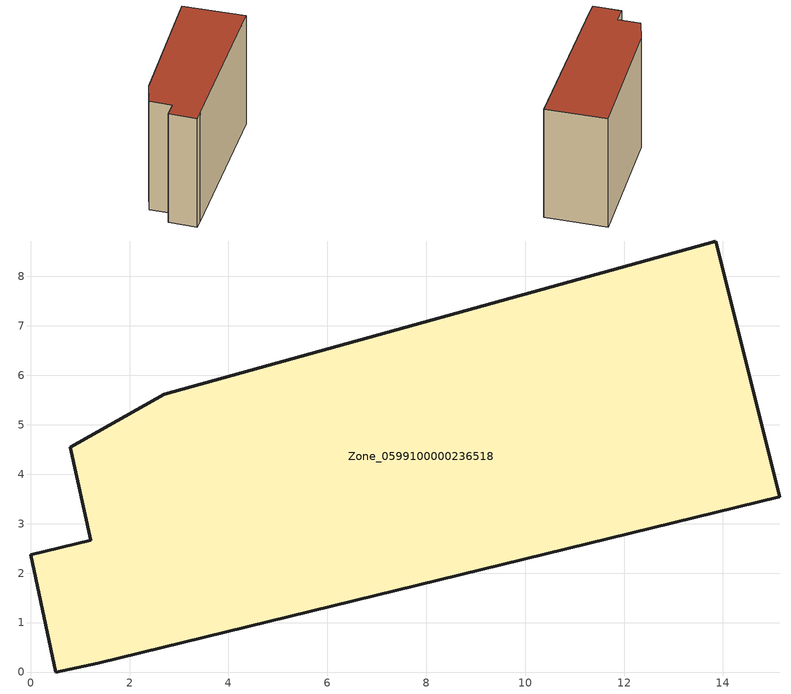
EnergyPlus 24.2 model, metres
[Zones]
Zone_0599100000236518
 floor ground (C_G): 0.8,4.54 2.71,5.62 13.85,8.72 15.15,3.55 1.35,0.18 0.5,0 0,2.38 1.22,2.66 z0
 wall outside (C_F): 2.71,5.62 0.8,4.54 1.22,2.66 0,2.38 0.5,0 1.35,0.18 15.15,3.55 13.85,8.72 2.71,5.62 z0:10.52
 roof outside (C_R): 15.15,3.55 13.85,8.72 2.71,5.62 0.8,4.54 1.22,2.66 0,2.38 0.5,0 1.35,0.18 z10.52
[BUILDING]
Pand.0599100000236518: North Axis=0; Terrain=City; Loads Convergence Tolerance Value=0.04; Temperature Convergence Tolerance Value=0.4; Solar Distribution=FullExterior; Maximum Number of Warmup Days=25; Minimum Number of Warmup Days=1
[Site:Location]
Rotterdam.The.Hague.AP_ZH_NLD Design_Conditions: Latitude=51.96; Longitude=4.45; Time Zone=1; Elevation=-4.5
[SITE:GROUNDTEMPERATURE:BUILDINGSURFACE]
18, 18, 18, 18, 18, 18, 18, 18, 18, 18, 18, 18
[MATERIAL] Thermal Absorptance=0.9; Solar Absorptance=0.7; Visible Absorptance=0.7
Name | Roughness | Thickness | Conductivity | Density | Specific Heat
G.TI.1946 | MediumSmooth | 0.15 | 1 | 540 | 1210
F.TI.1946 | Rough | 0.3 | 0.857143 | 1920 | 840
R.TI.1946 | MediumRough | 0.2 | 0.1 | 1500 | 1000
[CONSTRUCTION]
C_G: G.TI.1946
C_F: F.TI.1946
C_R: R.TI.1946
[ZONE]
Zone_0599100000236518: Type=1; Multiplier=1; Ceiling Height=Autocalculate; Volume=Autocalculate; Floor Area=autocalculate; Part of Total Floor Area=Yes
[ZONEINFILTRATION:DESIGNFLOWRATE]
Infil_Zone_0599100000236518: Zone or ZoneList or Space or SpaceList=Zone_0599100000236518; Schedule=AlwaysOn; Design Flow Rate Calculation Method=Flow/Area; Flow Rate per Floor Area=0.003; Constant Term Coefficient=1; Temperature Term Coefficient=0; Velocity Term Coefficient=0; Velocity Squared Term Coefficient=0
[HVACTEMPLATE:ZONE:IDEALLOADSAIRSYSTEM]
Zone_0599100000236518: Maximum Heating Supply Air Temperature=50; Minimum Cooling Supply Air Temperature=13; Maximum Heating Supply Air Humidity Ratio=0.0156; Minimum Cooling Supply Air Humidity Ratio=0.0077; Heating Limit=NoLimit; Cooling Limit=NoLimit; Dehumidification Control Type=ConstantSensibleHeatRatio; Cooling Sensible Heat Ratio=0.7; Dehumidification Setpoint=60; Humidification Control Type=None; Humidification Setpoint=30; Outdoor Air Method=None; Outdoor Air Flow Rate per Person=0.00944; Outdoor Air Flow Rate per Zone Floor Area=0; Outdoor Air Flow Rate per Zone=0; Demand Controlled Ventilation Type=None; Outdoor Air Economizer Type=NoEconomizer; Heat Recovery Type=None; Sensible Heat Recovery Effectiveness=0.7; Latent Heat Recovery Effectiveness=0.65
[ZONECONTROL:THERMOSTAT]
ThermostatControl_Zone_0599100000236518: Zone or ZoneList=Zone_0599100000236518; Control Type Schedule=DualSetpointControlType; Control 1=Thermostat_Zone_0599100000236518; Temperature Difference Between Cutout And Setpoint=0
[THERMOSTATSETPOINT:DUALSETPOINT]
Thermostat_Zone_0599100000236518: Heating Setpoint Temperature Schedule=HeatingSetpoint_Zone_0599100000236518; Cooling Setpoint Temperature Schedule=CoolingSetpoint_Zone_0599100000236518
[SCHEDULE:COMPACT]
HeatingSetpoint_Zone_0599100000236518: Through: 12/31, For: AllDays, Until: 24:00, 21
CoolingSetpoint_Zone_0599100000236518: Through: 12/31, For: AllDays, Until: 24:00, 24
DualSetpointControlType: Through: 12/31, For: AllDays, Until: 24:00, 4
AlwaysOn: Through: 12/31, For: AllDays, Until: 24:00, 1
